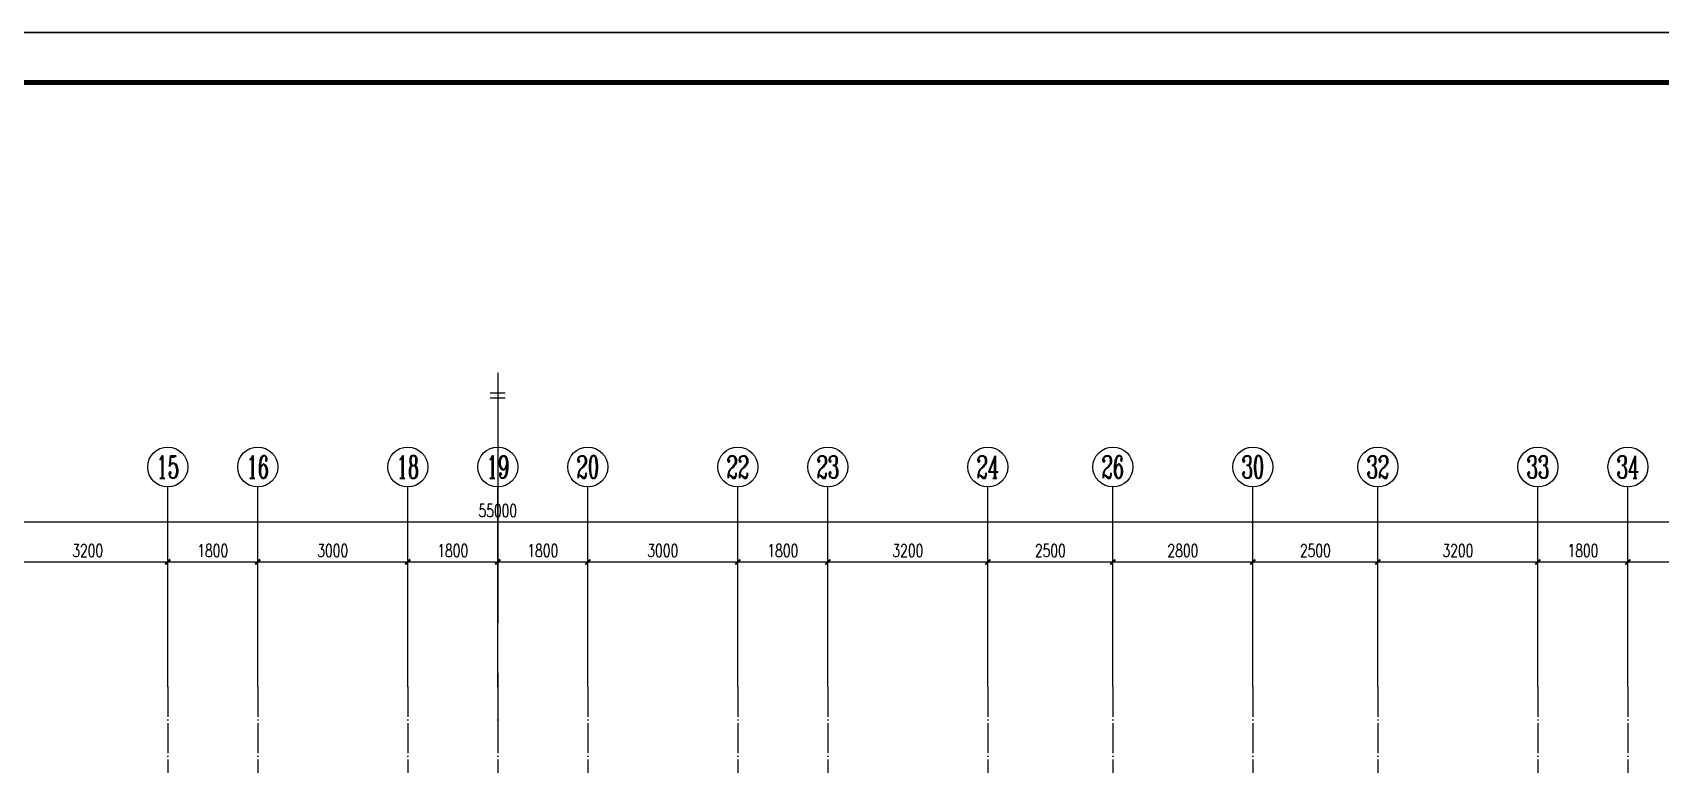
# Model space of a CAD drawing. Extents: x 393367 to 3005760, y 4998 to 826018.
# Drawn here: x 2665069 to 2697623, y 364516 to 379162 of the extents above; entities that cross this region are included whole.
import ezdxf
from ezdxf.enums import TextEntityAlignment as Align

# ---------------------------------------------------------------- set-up
doc = ezdxf.new("R2010")
doc.units = 0
doc.header["$LTSCALE"] = 1000
doc.linetypes.add('CENTER', pattern=[8, 5, -1, 1, -1])
doc.linetypes.add('DOTE', pattern=[2.42, 2, -0.2, 0.02, -0.2])
doc.layers.get('0').update_dxf_attribs({"linetype": 'CONTINUOUS'})
doc.layers.get('Defpoints').update_dxf_attribs({"linetype": 'CONTINUOUS'})
for name, color, linetype in [('-TK', 7, 'CONTINUOUS'), ('AXIS', 3, 'CONTINUOUS'), ('AXIS_TEXT', 7, 'CONTINUOUS'), ('DOTE', 8, 'DOTE'), ('THIN', 7, 'CONTINUOUS')]:
    doc.layers.add(name, color=color, linetype=linetype)
doc.layers.add('yichutu', color=7, linetype='CONTINUOUS', true_color=0xffffff, plot=False)
doc.styles.add('_TCH_AXIS', font='COMPLEX', dxfattribs={"bigfont": 'GBCBIG'})
doc.styles.add('_TCH_DIM_T3', font='SIMPLEX', dxfattribs={"width": 0.705882, "bigfont": 'GBCBIG'})
doc.styles.add('COMPLEX', font='COMPLEX')
doc.dimstyles.new('_TCH_ARCH&&100', dxfattribs={"dimtxt": 255, "dimasz": 100, "dimexe": 250, "dimexo": 300, "dimgap": 100, "dimtad": 1, "dimdec": 0, "dimzin": 0, "dimdsep": 46, "dimtxsty": '_TCH_DIM_T3', "dimblk": 'ARCHTICK', "dimcen": 0.09, "dimclrt": 7, "dimazin": 2, "dimtfac": 1, "dimtdec": 0, "dimtix": 1, "dimtmove": 2, "dimatfit": 3, "dimldrblk": 'ARCHTICK', "dimfxl": 1, "dimtolj": 1, "dimtzin": 0, "dimarcsym": 0})

# ---------------------------------------------------------------- blocks, each defined once
blk = doc.blocks.new('_ArchTick')
at = {"color": 0, "linetype": 'ByBlock', "const_width": 0.4}
blk.add_lwpolyline([(-0.5, -0.5), (0.5, 0.5)], dxfattribs=at)
blk = doc.blocks.new('*D3202')
at = {"layer": 'AXIS', "color": 0, "lineweight": -2}
for p, q in [((56800, 21150), (56800, 23600)), ((59800, 21150), (59800, 23600)), ((56800, 23350), (59800, 23350))]:
    blk.add_line(p, q, dxfattribs=at)
at = {"layer": 'Defpoints', "color": 0}
for p in [(59800, 23350), (56800, 20850), (59800, 20850)]:
    blk.add_point(p, dxfattribs=at)
at = {"layer": 'AXIS', "color": 0, "lineweight": -2, "xscale": 100, "yscale": 100, "zscale": 100, "rotation": 180}
blk.add_blockref('_ArchTick', (56800, 23350), dxfattribs=at)
at = {"layer": 'AXIS', "color": 0, "lineweight": -2, "xscale": 100, "yscale": 100, "zscale": 100}
blk.add_blockref('_ArchTick', (59800, 23350), dxfattribs=at)
at = {"layer": 'AXIS', "color": 7, "insert": (58300, 23577), "char_height": 255, "attachment_point": 5, "style": '_TCH_DIM_T3'}
blk.add_mtext('\\A1;3000', dxfattribs=at)
blk = doc.blocks.new('*D3203')
at = {"layer": 'AXIS', "color": 0, "lineweight": -2}
for p, q in [((55000, 21150), (55000, 23600)), ((56800, 21150), (56800, 23600)), ((55000, 23350), (56800, 23350))]:
    blk.add_line(p, q, dxfattribs=at)
at = {"layer": 'Defpoints', "color": 0}
for p in [(56800, 23350), (55000, 20850), (56800, 20850)]:
    blk.add_point(p, dxfattribs=at)
at = {"layer": 'AXIS', "color": 0, "lineweight": -2, "xscale": 100, "yscale": 100, "zscale": 100, "rotation": 180}
blk.add_blockref('_ArchTick', (55000, 23350), dxfattribs=at)
at = {"layer": 'AXIS', "color": 0, "lineweight": -2, "xscale": 100, "yscale": 100, "zscale": 100}
blk.add_blockref('_ArchTick', (56800, 23350), dxfattribs=at)
at = {"layer": 'AXIS', "color": 7, "insert": (55900, 23577), "char_height": 255, "attachment_point": 5, "style": '_TCH_DIM_T3'}
blk.add_mtext('\\A1;1800', dxfattribs=at)
blk = doc.blocks.new('*D3204')
at = {"layer": 'AXIS', "color": 0, "lineweight": -2}
for p, q in [((51800, 21150), (51800, 23600)), ((55000, 21150), (55000, 23600)), ((51800, 23350), (55000, 23350))]:
    blk.add_line(p, q, dxfattribs=at)
at = {"layer": 'Defpoints', "color": 0}
for p in [(55000, 23350), (51800, 20850), (55000, 20850)]:
    blk.add_point(p, dxfattribs=at)
at = {"layer": 'AXIS', "color": 0, "lineweight": -2, "xscale": 100, "yscale": 100, "zscale": 100, "rotation": 180}
blk.add_blockref('_ArchTick', (51800, 23350), dxfattribs=at)
at = {"layer": 'AXIS', "color": 0, "lineweight": -2, "xscale": 100, "yscale": 100, "zscale": 100}
blk.add_blockref('_ArchTick', (55000, 23350), dxfattribs=at)
at = {"layer": 'AXIS', "color": 7, "insert": (53400, 23577), "char_height": 255, "attachment_point": 5, "style": '_TCH_DIM_T3'}
blk.add_mtext('\\A1;3200', dxfattribs=at)
blk = doc.blocks.new('*D3205')
at = {"layer": 'AXIS', "color": 0, "lineweight": -2}
for p, q in [((49300, 21150), (49300, 23600)), ((51800, 21150), (51800, 23600)), ((49300, 23350), (51800, 23350))]:
    blk.add_line(p, q, dxfattribs=at)
at = {"layer": 'Defpoints', "color": 0}
for p in [(51800, 23350), (49300, 20850), (51800, 20850)]:
    blk.add_point(p, dxfattribs=at)
at = {"layer": 'AXIS', "color": 0, "lineweight": -2, "xscale": 100, "yscale": 100, "zscale": 100, "rotation": 180}
blk.add_blockref('_ArchTick', (49300, 23350), dxfattribs=at)
at = {"layer": 'AXIS', "color": 0, "lineweight": -2, "xscale": 100, "yscale": 100, "zscale": 100}
blk.add_blockref('_ArchTick', (51800, 23350), dxfattribs=at)
at = {"layer": 'AXIS', "color": 7, "insert": (50550, 23577), "char_height": 255, "attachment_point": 5, "style": '_TCH_DIM_T3'}
blk.add_mtext('\\A1;2500', dxfattribs=at)
blk = doc.blocks.new('*D3206')
at = {"layer": 'AXIS', "color": 0, "lineweight": -2}
for p, q in [((46500, 21150), (46500, 23600)), ((49300, 21150), (49300, 23600)), ((46500, 23350), (49300, 23350))]:
    blk.add_line(p, q, dxfattribs=at)
at = {"layer": 'Defpoints', "color": 0}
for p in [(49300, 23350), (46500, 20850), (49300, 20850)]:
    blk.add_point(p, dxfattribs=at)
at = {"layer": 'AXIS', "color": 0, "lineweight": -2, "xscale": 100, "yscale": 100, "zscale": 100, "rotation": 180}
blk.add_blockref('_ArchTick', (46500, 23350), dxfattribs=at)
at = {"layer": 'AXIS', "color": 0, "lineweight": -2, "xscale": 100, "yscale": 100, "zscale": 100}
blk.add_blockref('_ArchTick', (49300, 23350), dxfattribs=at)
at = {"layer": 'AXIS', "color": 7, "insert": (47900, 23577), "char_height": 255, "attachment_point": 5, "style": '_TCH_DIM_T3'}
blk.add_mtext('\\A1;2800', dxfattribs=at)
blk = doc.blocks.new('*D3207')
at = {"layer": 'AXIS', "color": 0, "lineweight": -2}
for p, q in [((44000, 21150), (44000, 23600)), ((46500, 21150), (46500, 23600)), ((44000, 23350), (46500, 23350))]:
    blk.add_line(p, q, dxfattribs=at)
at = {"layer": 'Defpoints', "color": 0}
for p in [(46500, 23350), (44000, 20850), (46500, 20850)]:
    blk.add_point(p, dxfattribs=at)
at = {"layer": 'AXIS', "color": 0, "lineweight": -2, "xscale": 100, "yscale": 100, "zscale": 100, "rotation": 180}
blk.add_blockref('_ArchTick', (44000, 23350), dxfattribs=at)
at = {"layer": 'AXIS', "color": 0, "lineweight": -2, "xscale": 100, "yscale": 100, "zscale": 100}
blk.add_blockref('_ArchTick', (46500, 23350), dxfattribs=at)
at = {"layer": 'AXIS', "color": 7, "insert": (45250, 23577), "char_height": 255, "attachment_point": 5, "style": '_TCH_DIM_T3'}
blk.add_mtext('\\A1;2500', dxfattribs=at)
blk = doc.blocks.new('*D3208')
at = {"layer": 'AXIS', "color": 0, "lineweight": -2}
for p, q in [((40800, 21150), (40800, 23600)), ((44000, 21150), (44000, 23600)), ((40800, 23350), (44000, 23350))]:
    blk.add_line(p, q, dxfattribs=at)
at = {"layer": 'Defpoints', "color": 0}
for p in [(44000, 23350), (40800, 20850), (44000, 20850)]:
    blk.add_point(p, dxfattribs=at)
at = {"layer": 'AXIS', "color": 0, "lineweight": -2, "xscale": 100, "yscale": 100, "zscale": 100, "rotation": 180}
blk.add_blockref('_ArchTick', (40800, 23350), dxfattribs=at)
at = {"layer": 'AXIS', "color": 0, "lineweight": -2, "xscale": 100, "yscale": 100, "zscale": 100}
blk.add_blockref('_ArchTick', (44000, 23350), dxfattribs=at)
at = {"layer": 'AXIS', "color": 7, "insert": (42400, 23577), "char_height": 255, "attachment_point": 5, "style": '_TCH_DIM_T3'}
blk.add_mtext('\\A1;3200', dxfattribs=at)
blk = doc.blocks.new('*D3209')
at = {"layer": 'AXIS', "color": 0, "lineweight": -2}
for p, q in [((39000, 21150), (39000, 23600)), ((40800, 21150), (40800, 23600)), ((39000, 23350), (40800, 23350))]:
    blk.add_line(p, q, dxfattribs=at)
at = {"layer": 'Defpoints', "color": 0}
for p in [(40800, 23350), (39000, 20850), (40800, 20850)]:
    blk.add_point(p, dxfattribs=at)
at = {"layer": 'AXIS', "color": 0, "lineweight": -2, "xscale": 100, "yscale": 100, "zscale": 100, "rotation": 180}
blk.add_blockref('_ArchTick', (39000, 23350), dxfattribs=at)
at = {"layer": 'AXIS', "color": 0, "lineweight": -2, "xscale": 100, "yscale": 100, "zscale": 100}
blk.add_blockref('_ArchTick', (40800, 23350), dxfattribs=at)
at = {"layer": 'AXIS', "color": 7, "insert": (39900, 23577), "char_height": 255, "attachment_point": 5, "style": '_TCH_DIM_T3'}
blk.add_mtext('\\A1;1800', dxfattribs=at)
blk = doc.blocks.new('*D3210')
at = {"layer": 'AXIS', "color": 0, "lineweight": -2}
for p, q in [((36000, 21150), (36000, 23600)), ((39000, 21150), (39000, 23600)), ((36000, 23350), (39000, 23350))]:
    blk.add_line(p, q, dxfattribs=at)
at = {"layer": 'Defpoints', "color": 0}
for p in [(39000, 23350), (36000, 20850), (39000, 20850)]:
    blk.add_point(p, dxfattribs=at)
at = {"layer": 'AXIS', "color": 0, "lineweight": -2, "xscale": 100, "yscale": 100, "zscale": 100, "rotation": 180}
blk.add_blockref('_ArchTick', (36000, 23350), dxfattribs=at)
at = {"layer": 'AXIS', "color": 0, "lineweight": -2, "xscale": 100, "yscale": 100, "zscale": 100}
blk.add_blockref('_ArchTick', (39000, 23350), dxfattribs=at)
at = {"layer": 'AXIS', "color": 7, "insert": (37500, 23577), "char_height": 255, "attachment_point": 5, "style": '_TCH_DIM_T3'}
blk.add_mtext('\\A1;3000', dxfattribs=at)
blk = doc.blocks.new('*D3211')
at = {"layer": 'AXIS', "color": 0, "lineweight": -2}
for p, q in [((34200, 21150), (34200, 23600)), ((36000, 21150), (36000, 23600)), ((34200, 23350), (36000, 23350))]:
    blk.add_line(p, q, dxfattribs=at)
at = {"layer": 'Defpoints', "color": 0}
for p in [(36000, 23350), (34200, 20850), (36000, 20850)]:
    blk.add_point(p, dxfattribs=at)
at = {"layer": 'AXIS', "color": 0, "lineweight": -2, "xscale": 100, "yscale": 100, "zscale": 100, "rotation": 180}
blk.add_blockref('_ArchTick', (34200, 23350), dxfattribs=at)
at = {"layer": 'AXIS', "color": 0, "lineweight": -2, "xscale": 100, "yscale": 100, "zscale": 100}
blk.add_blockref('_ArchTick', (36000, 23350), dxfattribs=at)
at = {"layer": 'AXIS', "color": 7, "insert": (35100, 23577), "char_height": 255, "attachment_point": 5, "style": '_TCH_DIM_T3'}
blk.add_mtext('\\A1;1800', dxfattribs=at)
blk = doc.blocks.new('*D3256')
at = {"layer": 'AXIS', "color": 0, "lineweight": -2}
for p, q in [((24400, 21150), (24400, 23600)), ((27600, 21150), (27600, 23600)), ((24400, 23350), (27600, 23350))]:
    blk.add_line(p, q, dxfattribs=at)
at = {"layer": 'Defpoints', "color": 0}
for p in [(27600, 23350), (24400, 20850), (27600, 20850)]:
    blk.add_point(p, dxfattribs=at)
at = {"layer": 'AXIS', "color": 0, "lineweight": -2, "xscale": 100, "yscale": 100, "zscale": 100, "rotation": 180}
blk.add_blockref('_ArchTick', (24400, 23350), dxfattribs=at)
at = {"layer": 'AXIS', "color": 0, "lineweight": -2, "xscale": 100, "yscale": 100, "zscale": 100}
blk.add_blockref('_ArchTick', (27600, 23350), dxfattribs=at)
at = {"layer": 'AXIS', "color": 7, "insert": (26000, 23577), "char_height": 255, "attachment_point": 5, "style": '_TCH_DIM_T3'}
blk.add_mtext('\\A1;3200', dxfattribs=at)
blk = doc.blocks.new('*D3257')
at = {"layer": 'AXIS', "color": 0, "lineweight": -2}
for p, q in [((27600, 21150), (27600, 23600)), ((29400, 21150), (29400, 23600)), ((27600, 23350), (29400, 23350))]:
    blk.add_line(p, q, dxfattribs=at)
at = {"layer": 'Defpoints', "color": 0}
for p in [(29400, 23350), (27600, 20850), (29400, 20850)]:
    blk.add_point(p, dxfattribs=at)
at = {"layer": 'AXIS', "color": 0, "lineweight": -2, "xscale": 100, "yscale": 100, "zscale": 100, "rotation": 180}
blk.add_blockref('_ArchTick', (27600, 23350), dxfattribs=at)
at = {"layer": 'AXIS', "color": 0, "lineweight": -2, "xscale": 100, "yscale": 100, "zscale": 100}
blk.add_blockref('_ArchTick', (29400, 23350), dxfattribs=at)
at = {"layer": 'AXIS', "color": 7, "insert": (28500, 23577), "char_height": 255, "attachment_point": 5, "style": '_TCH_DIM_T3'}
blk.add_mtext('\\A1;1800', dxfattribs=at)
blk = doc.blocks.new('*D3258')
at = {"layer": 'AXIS', "color": 0, "lineweight": -2}
for p, q in [((29400, 21150), (29400, 23600)), ((32400, 21150), (32400, 23600)), ((29400, 23350), (32400, 23350))]:
    blk.add_line(p, q, dxfattribs=at)
at = {"layer": 'Defpoints', "color": 0}
for p in [(32400, 23350), (29400, 20850), (32400, 20850)]:
    blk.add_point(p, dxfattribs=at)
at = {"layer": 'AXIS', "color": 0, "lineweight": -2, "xscale": 100, "yscale": 100, "zscale": 100, "rotation": 180}
blk.add_blockref('_ArchTick', (29400, 23350), dxfattribs=at)
at = {"layer": 'AXIS', "color": 0, "lineweight": -2, "xscale": 100, "yscale": 100, "zscale": 100}
blk.add_blockref('_ArchTick', (32400, 23350), dxfattribs=at)
at = {"layer": 'AXIS', "color": 7, "insert": (30900, 23577), "char_height": 255, "attachment_point": 5, "style": '_TCH_DIM_T3'}
blk.add_mtext('\\A1;3000', dxfattribs=at)
blk = doc.blocks.new('*D3259')
at = {"layer": 'AXIS', "color": 0, "lineweight": -2}
for p, q in [((32400, 21150), (32400, 23600)), ((34200, 21150), (34200, 23600)), ((32400, 23350), (34200, 23350))]:
    blk.add_line(p, q, dxfattribs=at)
at = {"layer": 'Defpoints', "color": 0}
for p in [(34200, 23350), (32400, 20850), (34200, 20850)]:
    blk.add_point(p, dxfattribs=at)
at = {"layer": 'AXIS', "color": 0, "lineweight": -2, "xscale": 100, "yscale": 100, "zscale": 100, "rotation": 180}
blk.add_blockref('_ArchTick', (32400, 23350), dxfattribs=at)
at = {"layer": 'AXIS', "color": 0, "lineweight": -2, "xscale": 100, "yscale": 100, "zscale": 100}
blk.add_blockref('_ArchTick', (34200, 23350), dxfattribs=at)
at = {"layer": 'AXIS', "color": 7, "insert": (33300, 23577), "char_height": 255, "attachment_point": 5, "style": '_TCH_DIM_T3'}
blk.add_mtext('\\A1;1800', dxfattribs=at)
blk = doc.blocks.new('*D3260')
at = {"layer": 'AXIS', "color": 0, "lineweight": -2}
for p, q in [((6700, 21150), (6700, 24400)), ((6700, 24150), (61700, 24150)), ((61700, 21150), (61700, 24400))]:
    blk.add_line(p, q, dxfattribs=at)
at = {"layer": 'Defpoints', "color": 0}
for p in [(61700, 24150), (6700, 20850), (61700, 20850)]:
    blk.add_point(p, dxfattribs=at)
at = {"layer": 'AXIS', "color": 0, "lineweight": -2, "xscale": 100, "yscale": 100, "zscale": 100, "rotation": 180}
blk.add_blockref('_ArchTick', (6700, 24150), dxfattribs=at)
at = {"layer": 'AXIS', "color": 0, "lineweight": -2, "xscale": 100, "yscale": 100, "zscale": 100}
blk.add_blockref('_ArchTick', (61700, 24150), dxfattribs=at)
at = {"layer": 'AXIS', "color": 7, "insert": (34200, 24377), "char_height": 255, "attachment_point": 5, "style": '_TCH_DIM_T3'}
blk.add_mtext('\\A1;55000', dxfattribs=at)
blk = doc.blocks.new('_axiso')
blk.add_circle((0, 0), 0.5)
at = {"layer": 'AXIS_TEXT', "style": 'COMPLEX', "width": 1.041667}
blk.add_attdef('A', text='', height=0.56, dxfattribs=at).set_placement((-0.25, -0.28), (0.25, -0.28), align=Align.FIT)
blk = doc.blocks.new('A1')
blk.add_lwpolyline([(0, 59400), (0, 0), (84100, 0), (84100, 59400)], close=True)
at = {"const_width": 100}
blk.add_lwpolyline([(2500, 58400), (2500, 1000), (83100, 1000), (83100, 58400)], close=True, dxfattribs=at)
blk = doc.blocks.new('yct-841-594-84100-59400-100-1000')
at = {"layer": 'yichutu', "color": 7, "true_color": 0xffffff}
blk.add_lwpolyline([(0, 0), (0, 59400), (84100, 59400), (84100, 0)], close=True, dxfattribs=at)
blk = doc.blocks.new('A$C427E36F2')
at = {"layer": 'AXIS'}
for p, q in [((27600, 20850), (27600, 24850)), ((29400, 20850), (29400, 24850)), ((32400, 20850), (32400, 24850)), ((34200, 20850), (34200, 24850)), ((36000, 20850), (36000, 24850)), ((39000, 20850), (39000, 24850)), ((40800, 20850), (40800, 24850)), ((44000, 20850), (44000, 24850)), ((46500, 20850), (46500, 24850)), ((49300, 20850), (49300, 24850)), ((51800, 20850), (51800, 24850)), ((55000, 20850), (55000, 24850)), ((56800, 20850), (56800, 24850))]:
    blk.add_line(p, q, dxfattribs=at)
at = {"layer": 'DOTE', "linetype": 'DOTE', "ltscale": 0.3}
for p, q in [((27600, 20850), (27600, 4800)), ((29400, 20850), (29400, 13200)), ((32400, 20850), (32400, 13200)), ((34200, 20850), (34200, 4800)), ((36000, 20850), (36000, 13200)), ((39000, 20850), (39000, 13200)), ((40800, 20850), (40800, 4800)), ((44000, 20850), (44000, 14700)), ((46500, 20850), (46500, 13200)), ((49300, 20850), (49300, 13200)), ((51800, 20850), (51800, 14700)), ((55000, 20850), (55000, 4800)), ((56800, 20850), (56800, 13200))]:
    blk.add_line(p, q, dxfattribs=at)
at = {"layer": 'AXIS'}
ref = blk.add_blockref('_axiso', (27600, 25250), dxfattribs=dict(at, xscale=800, yscale=800, zscale=800))
ref.add_attrib('A', '15', dxfattribs={"layer": 'AXIS_TEXT', "height": 452.55, "style": '_TCH_AXIS', "width": 0.724138}).set_placement((27373.7, 25023.7), (27826.3, 25023.7), align=Align.FIT)
ref = blk.add_blockref('_axiso', (29400, 25250), dxfattribs=dict(at, xscale=800, yscale=800, zscale=800))
ref.add_attrib('A', '16', dxfattribs={"layer": 'AXIS_TEXT', "height": 452.55, "style": '_TCH_AXIS', "width": 0.724138}).set_placement((29173.7, 25023.7), (29626.3, 25023.7), align=Align.FIT)
ref = blk.add_blockref('_axiso', (32400, 25250), dxfattribs=dict(at, xscale=800, yscale=800, zscale=800))
ref.add_attrib('A', '18', dxfattribs={"layer": 'AXIS_TEXT', "height": 452.55, "style": '_TCH_AXIS', "width": 0.724138}).set_placement((32173.7, 25023.7), (32626.3, 25023.7), align=Align.FIT)
ref = blk.add_blockref('_axiso', (34200, 25250), dxfattribs=dict(at, xscale=800, yscale=800, zscale=800))
ref.add_attrib('A', '19', dxfattribs={"layer": 'AXIS_TEXT', "height": 452.55, "style": '_TCH_AXIS', "width": 0.724138}).set_placement((33973.7, 25023.7), (34426.3, 25023.7), align=Align.FIT)
ref = blk.add_blockref('_axiso', (36000, 25250), dxfattribs=dict(at, xscale=800, yscale=800, zscale=800))
ref.add_attrib('A', '20', dxfattribs={"layer": 'AXIS_TEXT', "height": 452.55, "style": '_TCH_AXIS', "width": 0.617647}).set_placement((35773.7, 25023.7), (36226.3, 25023.7), align=Align.FIT)
ref = blk.add_blockref('_axiso', (39000, 25250), dxfattribs=dict(at, xscale=800, yscale=800, zscale=800))
ref.add_attrib('A', '22', dxfattribs={"layer": 'AXIS_TEXT', "height": 452.55, "style": '_TCH_AXIS', "width": 0.617647}).set_placement((38773.7, 25023.7), (39226.3, 25023.7), align=Align.FIT)
ref = blk.add_blockref('_axiso', (40800, 25250), dxfattribs=dict(at, xscale=800, yscale=800, zscale=800))
ref.add_attrib('A', '23', dxfattribs={"layer": 'AXIS_TEXT', "height": 452.55, "style": '_TCH_AXIS', "width": 0.617647}).set_placement((40573.7, 25023.7), (41026.3, 25023.7), align=Align.FIT)
ref = blk.add_blockref('_axiso', (44000, 25250), dxfattribs=dict(at, xscale=800, yscale=800, zscale=800))
ref.add_attrib('A', '24', dxfattribs={"layer": 'AXIS_TEXT', "height": 452.55, "style": '_TCH_AXIS', "width": 0.583333}).set_placement((43773.7, 25023.7), (44226.3, 25023.7), align=Align.FIT)
ref = blk.add_blockref('_axiso', (46500, 25250), dxfattribs=dict(at, xscale=800, yscale=800, zscale=800))
ref.add_attrib('A', '26', dxfattribs={"layer": 'AXIS_TEXT', "height": 452.55, "style": '_TCH_AXIS', "width": 0.617647}).set_placement((46273.7, 25023.7), (46726.3, 25023.7), align=Align.FIT)
ref = blk.add_blockref('_axiso', (49300, 25250), dxfattribs=dict(at, xscale=800, yscale=800, zscale=800))
ref.add_attrib('A', '30', dxfattribs={"layer": 'AXIS_TEXT', "height": 452.55, "style": '_TCH_AXIS', "width": 0.636364}).set_placement((49073.7, 25023.7), (49526.3, 25023.7), align=Align.FIT)
ref = blk.add_blockref('_axiso', (51800, 25250), dxfattribs=dict(at, xscale=800, yscale=800, zscale=800))
ref.add_attrib('A', '32', dxfattribs={"layer": 'AXIS_TEXT', "height": 452.55, "style": '_TCH_AXIS', "width": 0.636364}).set_placement((51573.7, 25023.7), (52026.3, 25023.7), align=Align.FIT)
ref = blk.add_blockref('_axiso', (55000, 25250), dxfattribs=dict(at, xscale=800, yscale=800, zscale=800))
ref.add_attrib('A', '33', dxfattribs={"layer": 'AXIS_TEXT', "height": 452.55, "style": '_TCH_AXIS', "width": 0.636364}).set_placement((54773.7, 25023.7), (55226.3, 25023.7), align=Align.FIT)
ref = blk.add_blockref('_axiso', (56800, 25250), dxfattribs=dict(at, xscale=800, yscale=800, zscale=800))
ref.add_attrib('A', '34', dxfattribs={"layer": 'AXIS_TEXT', "height": 452.55, "style": '_TCH_AXIS', "width": 0.6}).set_placement((56573.7, 25023.7), (57026.3, 25023.7), align=Align.FIT)
for p1, p2, distance, picture, middle in [((6700, 20850), (61700, 20850), 3300, '*D3260', (34200, 24377.5)), ((24400, 20850), (27600, 20850), 2500, '*D3256', (26000, 23577.5)), ((27600, 20850), (29400, 20850), 2500, '*D3257', (28500, 23577.5)), ((29400, 20850), (32400, 20850), 2500, '*D3258', (30900, 23577.5)), ((32400, 20850), (34200, 20850), 2500, '*D3259', (33300, 23577.5)), ((34200, 20850), (36000, 20850), 2500, '*D3211', (35100, 23577.5)), ((36000, 20850), (39000, 20850), 2500, '*D3210', (37500, 23577.5)), ((39000, 20850), (40800, 20850), 2500, '*D3209', (39900, 23577.5)), ((40800, 20850), (44000, 20850), 2500, '*D3208', (42400, 23577.5)), ((44000, 20850), (46500, 20850), 2500, '*D3207', (45250, 23577.5)), ((46500, 20850), (49300, 20850), 2500, '*D3206', (47900, 23577.5)), ((49300, 20850), (51800, 20850), 2500, '*D3205', (50550, 23577.5)), ((51800, 20850), (55000, 20850), 2500, '*D3204', (53400, 23577.5)), ((55000, 20850), (56800, 20850), 2500, '*D3203', (55900, 23577.5)), ((56800, 20850), (59800, 20850), 2500, '*D3202', (58300, 23577.5))]:
    dim = blk.add_aligned_dim(p1=p1, p2=p2, distance=distance, dimstyle='_TCH_ARCH&&100', dxfattribs=at)
    dim.commit()
    dim.dimension.update_dxf_attribs({"geometry": picture, "text_midpoint": middle})

msp = doc.modelspace()

# ---------------------------------------------------------------- linework, layer by layer
at = {"layer": 'THIN', "linetype": 'CENTER'}
msp.add_line((2674372.85984, 372351.44968), (2674372.85984, 344484.52078), dxfattribs=at)
at = {"layer": 'THIN'}
for p, q in [((2674522.85984, 371948.21721), (2674222.85984, 371948.21721)), ((2674522.85984, 371848.21721), (2674222.85984, 371848.21721))]:
    msp.add_line(p, q, dxfattribs=at)

# ---------------------------------------------------------------- block references
at = {"layer": '-TK'}
msp.add_blockref('A1', (2635031.48405, 319762.12225), dxfattribs=at)
msp.add_blockref('A$C427E36F2', (2640172.85909, 345218.6659))
at = {"layer": 'yichutu'}
msp.add_blockref('yct-841-594-84100-59400-100-1000', (2635031.48405, 319762.12225), dxfattribs=at)

doc.saveas('drawing.dxf')
